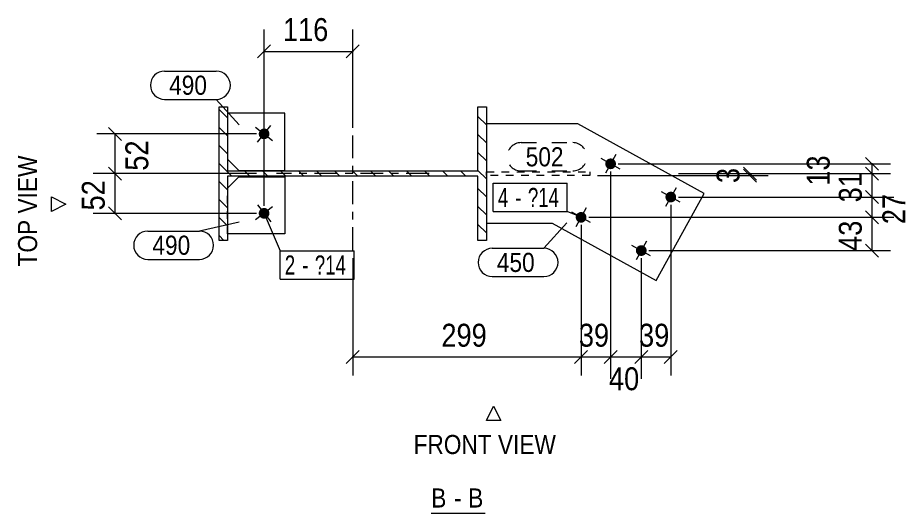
# Model space of a CAD drawing. Header units: millimetres. Extents: x 2 to 825, y 1 to 579.
# Drawn here: x 460.7 to 576.9, y 429.7 to 494.6 of the extents above; entities that cross this region are included whole.
import ezdxf

# ---------------------------------------------------------------- set-up
doc = ezdxf.new("R2010")
doc.units = ezdxf.units.MM
for name, pattern in [('XKITLINE00', [0]), ('XKITLINE01', [4, 1, -1, 1, -1]), ('XKITLINE02', [4, 2, -2]), ('XKITLINE03', [6, 3, -1, 1, -1])]:
    doc.linetypes.add(name, pattern=pattern)
for name, color, linetype, lineweight in [('Bolt', 3, 'Continuous', 0), ('BoltMark', 7, 'Continuous', 0), ('Dimensions', 7, 'Continuous', 0), ('OtherObjectType', 7, 'Continuous', 0), ('Part', 2, 'Continuous', 0), ('PartMark', 7, 'Continuous', 0)]:
    doc.layers.add(name, color=color, linetype=linetype, lineweight=lineweight)
doc.styles.add('ARIAL', font='ARIAL.TTF')
doc.styles.add('ARIAL_NARROW', font='ARIALN.TTF')

# ---------------------------------------------------------------- blocks, each defined once
blk = doc.blocks.new('*A2')
at = {"layer": 'Part', "color": 7, "linetype": 'XKITLINE00', "lineweight": 0}
for p, q in [((488.19, 481.45), (487.09, 482.55)), ((522.09, 482.91), (522.09, 482.91)), ((522.09, 482.91), (522.09, 482.91)), ((522.09, 480.55), (520.99, 481.65)), ((488.19, 479.1), (487.09, 480.2)), ((522.09, 478.2), (520.99, 479.3)), ((488.19, 476.74), (487.09, 477.84)), ((522.09, 475.84), (520.99, 476.94)), ((488.76, 473.81), (487.09, 475.48)), ((491.11, 473.81), (490.41, 474.51)), ((493.47, 473.81), (492.77, 474.51)), ((495.83, 473.81), (495.13, 474.51)), ((498.18, 473.81), (497.48, 474.51)), ((500.54, 473.81), (499.84, 474.51)), ((502.9, 473.81), (502.2, 474.51)), ((505.26, 473.81), (504.56, 474.51)), ((507.61, 473.81), (506.91, 474.51)), ((509.97, 473.81), (509.27, 474.51)), ((512.33, 473.81), (511.63, 474.51)), ((514.69, 473.81), (513.99, 474.51)), ((517.04, 473.81), (516.34, 474.51)), ((519.4, 473.81), (518.7, 474.51)), ((522.09, 473.48), (520.99, 474.58)), ((488.19, 472.02), (487.09, 473.12)), ((522.09, 471.13), (520.99, 472.23)), ((488.19, 469.67), (487.09, 470.77)), ((522.09, 468.77), (520.99, 469.87)), ((488.19, 467.31), (487.09, 468.41)), ((522.09, 466.41), (520.99, 467.51)), ((487.73, 465.41), (487.09, 466.05))]:
    blk.add_line(p, q, dxfattribs=at)
blk = doc.blocks.new('*A65')
at = {"layer": 'Bolt'}
blk.add_hatch(color=3, dxfattribs=at).paths.add_polyline_path([(492.46, 479.82), (492.48, 479.84), (492.5, 479.87), (492.53, 479.89), (492.56, 479.91), (492.58, 479.93), (492.61, 479.95), (492.64, 479.97), (492.67, 479.99), (492.7, 480), (492.73, 480.01), (492.77, 480.03), (492.8, 480.04), (492.83, 480.04), (492.87, 480.05), (492.9, 480.06), (492.93, 480.06), (492.97, 480.06), (493, 480.06), (493.04, 480.06), (493.07, 480.06), (493.11, 480.05), (493.14, 480.05), (493.17, 480.04), (493.21, 480.03), (493.24, 480.02), (493.27, 480), (493.3, 479.99), (493.33, 479.97), (493.36, 479.95), (493.39, 479.94), (493.42, 479.91), (493.44, 479.89), (493.47, 479.87), (493.49, 479.85), (493.52, 479.82), (493.54, 479.79), (493.56, 479.77), (493.58, 479.74), (493.6, 479.71), (493.61, 479.68), (493.63, 479.65), (493.64, 479.62), (493.65, 479.58), (493.66, 479.55), (493.67, 479.52), (493.68, 479.48), (493.68, 479.45), (493.68, 479.41), (493.69, 479.38), (493.69, 479.35), (493.68, 479.31), (493.68, 479.28), (493.68, 479.24), (493.67, 479.21), (493.66, 479.18), (493.65, 479.14), (493.64, 479.11), (493.63, 479.08), (493.61, 479.05), (493.6, 479.02), (493.58, 478.99), (493.56, 478.96), (493.54, 478.93), (493.52, 478.91), (493.49, 478.88), (493.47, 478.86), (493.44, 478.83), (493.42, 478.81), (493.39, 478.79), (493.36, 478.77), (493.33, 478.75), (493.3, 478.74), (493.27, 478.72), (493.24, 478.71), (493.21, 478.7), (493.17, 478.69), (493.14, 478.68), (493.11, 478.67), (493.07, 478.67), (493.04, 478.66), (493.01, 478.66), (492.97, 478.66), (492.94, 478.66), (492.9, 478.67), (492.87, 478.67), (492.83, 478.68), (492.8, 478.69), (492.77, 478.7), (492.74, 478.71), (492.7, 478.72), (492.67, 478.74), (492.64, 478.75), (492.61, 478.77), (492.58, 478.79), (492.56, 478.81), (492.53, 478.83), (492.51, 478.85), (492.48, 478.88), (492.46, 478.9), (492.44, 478.93), (492.42, 478.96), (492.4, 478.99), (492.38, 479.02), (492.36, 479.05), (492.35, 479.08), (492.33, 479.11), (492.32, 479.14), (492.31, 479.17), (492.3, 479.21), (492.3, 479.24), (492.29, 479.28), (492.29, 479.31), (492.29, 479.34), (492.29, 479.38), (492.29, 479.41), (492.29, 479.45), (492.3, 479.48), (492.3, 479.51), (492.31, 479.55), (492.32, 479.58), (492.33, 479.61), (492.35, 479.64), (492.36, 479.68), (492.38, 479.71), (492.39, 479.74), (492.41, 479.76), (492.43, 479.79)], flags=17)
at = {"layer": 'Bolt', "color": 3, "linetype": 'XKITLINE00', "lineweight": 0}
for p, q in [((491.88, 480.22), (494.09, 478.5)), ((492.13, 478.26), (493.85, 480.47))]:
    blk.add_line(p, q, dxfattribs=at)
blk = doc.blocks.new('*A66')
at = {"layer": 'Bolt'}
blk.add_hatch(color=3, dxfattribs=at).paths.add_polyline_path([(493.56, 469.36), (493.58, 469.34), (493.6, 469.31), (493.61, 469.28), (493.63, 469.24), (493.64, 469.21), (493.65, 469.18), (493.66, 469.15), (493.67, 469.11), (493.68, 469.08), (493.68, 469.05), (493.68, 469.01), (493.69, 468.98), (493.69, 468.94), (493.68, 468.91), (493.68, 468.88), (493.68, 468.84), (493.67, 468.81), (493.66, 468.77), (493.65, 468.74), (493.64, 468.71), (493.63, 468.68), (493.61, 468.65), (493.6, 468.62), (493.58, 468.59), (493.56, 468.56), (493.54, 468.53), (493.52, 468.5), (493.49, 468.48), (493.47, 468.45), (493.44, 468.43), (493.42, 468.41), (493.39, 468.39), (493.36, 468.37), (493.33, 468.35), (493.3, 468.34), (493.27, 468.32), (493.24, 468.31), (493.21, 468.3), (493.17, 468.29), (493.14, 468.28), (493.11, 468.27), (493.07, 468.27), (493.04, 468.26), (493, 468.26), (492.97, 468.26), (492.93, 468.26), (492.9, 468.27), (492.87, 468.27), (492.83, 468.28), (492.8, 468.29), (492.77, 468.3), (492.73, 468.31), (492.7, 468.32), (492.67, 468.34), (492.64, 468.35), (492.61, 468.37), (492.58, 468.39), (492.56, 468.41), (492.53, 468.43), (492.5, 468.46), (492.48, 468.48), (492.46, 468.51), (492.43, 468.53), (492.41, 468.56), (492.39, 468.59), (492.38, 468.62), (492.36, 468.65), (492.35, 468.68), (492.33, 468.71), (492.32, 468.74), (492.31, 468.78), (492.3, 468.81), (492.3, 468.84), (492.29, 468.88), (492.29, 468.91), (492.29, 468.95), (492.29, 468.98), (492.29, 469.01), (492.29, 469.05), (492.3, 469.08), (492.3, 469.12), (492.31, 469.15), (492.32, 469.18), (492.33, 469.22), (492.35, 469.25), (492.36, 469.28), (492.38, 469.31), (492.4, 469.34), (492.42, 469.37), (492.44, 469.39), (492.46, 469.42), (492.48, 469.45), (492.51, 469.47), (492.53, 469.49), (492.56, 469.51), (492.58, 469.54), (492.61, 469.55), (492.64, 469.57), (492.67, 469.59), (492.7, 469.6), (492.74, 469.62), (492.77, 469.63), (492.8, 469.64), (492.83, 469.65), (492.87, 469.65), (492.9, 469.66), (492.94, 469.66), (492.97, 469.66), (493.01, 469.66), (493.04, 469.66), (493.07, 469.66), (493.11, 469.65), (493.14, 469.64), (493.17, 469.64), (493.21, 469.63), (493.24, 469.61), (493.27, 469.6), (493.3, 469.59), (493.33, 469.57), (493.36, 469.55), (493.39, 469.53), (493.42, 469.51), (493.44, 469.49), (493.47, 469.47), (493.49, 469.44), (493.52, 469.42), (493.54, 469.39)], flags=17)
at = {"layer": 'Bolt', "color": 3, "linetype": 'XKITLINE00', "lineweight": 0}
for p, q in [((494.09, 469.82), (491.88, 468.1)), ((492.13, 470.07), (493.85, 467.86))]:
    blk.add_line(p, q, dxfattribs=at)
blk = doc.blocks.new('*A67')
at = {"layer": 'Bolt'}
for points in [[(537.99, 474.85), (537.96, 474.86), (537.94, 474.88), (537.91, 474.91), (537.88, 474.93), (537.86, 474.95), (537.84, 474.98), (537.81, 475), (537.79, 475.03), (537.77, 475.06), (537.75, 475.09), (537.74, 475.12), (537.72, 475.15), (537.71, 475.18), (537.7, 475.21), (537.69, 475.25), (537.68, 475.28), (537.67, 475.31), (537.67, 475.35), (537.66, 475.38), (537.66, 475.42), (537.66, 475.45), (537.66, 475.48), (537.66, 475.52), (537.67, 475.55), (537.68, 475.59), (537.68, 475.62), (537.69, 475.65), (537.7, 475.69), (537.72, 475.72), (537.73, 475.75), (537.75, 475.78), (537.76, 475.81), (537.78, 475.84), (537.8, 475.87), (537.82, 475.89), (537.85, 475.92), (537.87, 475.94), (537.9, 475.97), (537.92, 475.99), (537.95, 476.01), (537.98, 476.03), (538.01, 476.05), (538.04, 476.06), (538.07, 476.08), (538.1, 476.09), (538.13, 476.1), (538.17, 476.11), (538.2, 476.12), (538.23, 476.13), (538.27, 476.13), (538.3, 476.14), (538.34, 476.14), (538.37, 476.14), (538.4, 476.14), (538.44, 476.14), (538.47, 476.13), (538.51, 476.13), (538.54, 476.12), (538.57, 476.11), (538.6, 476.1), (538.64, 476.08), (538.67, 476.07), (538.7, 476.05), (538.73, 476.04), (538.76, 476.02), (538.78, 476), (538.81, 475.98), (538.84, 475.95), (538.86, 475.93), (538.88, 475.9), (538.91, 475.88), (538.93, 475.85), (538.95, 475.82), (538.97, 475.79), (538.98, 475.76), (539, 475.73), (539.01, 475.7), (539.02, 475.67), (539.03, 475.64), (539.04, 475.6), (539.05, 475.57), (539.05, 475.53), (539.06, 475.5), (539.06, 475.47), (539.06, 475.43), (539.06, 475.4), (539.06, 475.36), (539.05, 475.33), (539.04, 475.3), (539.04, 475.26), (539.03, 475.23), (539.02, 475.2), (539, 475.16), (538.99, 475.13), (538.97, 475.1), (538.96, 475.07), (538.94, 475.04), (538.92, 475.02), (538.9, 474.99), (538.87, 474.96), (538.85, 474.94), (538.82, 474.92), (538.8, 474.89), (538.77, 474.87), (538.74, 474.85), (538.71, 474.84), (538.68, 474.82), (538.65, 474.8), (538.62, 474.79), (538.59, 474.78), (538.55, 474.77), (538.52, 474.76), (538.49, 474.75), (538.45, 474.75), (538.42, 474.74), (538.38, 474.74), (538.35, 474.74), (538.32, 474.74), (538.28, 474.75), (538.25, 474.75), (538.21, 474.76), (538.18, 474.76), (538.15, 474.77), (538.12, 474.79), (538.08, 474.8), (538.05, 474.81), (538.02, 474.83)], [(545.87, 470.5), (545.84, 470.52), (545.81, 470.54), (545.79, 470.56), (545.76, 470.58), (545.74, 470.6), (545.71, 470.63), (545.69, 470.66), (545.67, 470.68), (545.65, 470.71), (545.63, 470.74), (545.62, 470.77), (545.6, 470.8), (545.59, 470.83), (545.58, 470.86), (545.57, 470.9), (545.56, 470.93), (545.55, 470.96), (545.55, 471), (545.54, 471.03), (545.54, 471.07), (545.54, 471.1), (545.54, 471.14), (545.54, 471.17), (545.55, 471.2), (545.55, 471.24), (545.56, 471.27), (545.57, 471.3), (545.58, 471.34), (545.6, 471.37), (545.61, 471.4), (545.63, 471.43), (545.64, 471.46), (545.66, 471.49), (545.68, 471.52), (545.7, 471.54), (545.73, 471.57), (545.75, 471.59), (545.78, 471.62), (545.8, 471.64), (545.83, 471.66), (545.86, 471.68), (545.89, 471.7), (545.92, 471.71), (545.95, 471.73), (545.98, 471.74), (546.01, 471.75), (546.05, 471.76), (546.08, 471.77), (546.11, 471.78), (546.15, 471.79), (546.18, 471.79), (546.21, 471.79), (546.25, 471.79), (546.28, 471.79), (546.32, 471.79), (546.35, 471.78), (546.39, 471.78), (546.42, 471.77), (546.45, 471.76), (546.48, 471.75), (546.52, 471.73), (546.55, 471.72), (546.58, 471.7), (546.61, 471.69), (546.64, 471.67), (546.66, 471.65), (546.69, 471.63), (546.72, 471.6), (546.74, 471.58), (546.76, 471.55), (546.79, 471.53), (546.81, 471.5), (546.83, 471.47), (546.84, 471.44), (546.86, 471.41), (546.88, 471.38), (546.89, 471.35), (546.9, 471.32), (546.91, 471.29), (546.92, 471.25), (546.93, 471.22), (546.93, 471.19), (546.94, 471.15), (546.94, 471.12), (546.94, 471.08), (546.94, 471.05), (546.93, 471.01), (546.93, 470.98), (546.92, 470.95), (546.92, 470.91), (546.91, 470.88), (546.9, 470.85), (546.88, 470.82), (546.87, 470.78), (546.85, 470.75), (546.83, 470.72), (546.82, 470.7), (546.8, 470.67), (546.77, 470.64), (546.75, 470.61), (546.73, 470.59), (546.7, 470.57), (546.68, 470.54), (546.65, 470.52), (546.62, 470.5), (546.59, 470.49), (546.56, 470.47), (546.53, 470.46), (546.5, 470.44), (546.47, 470.43), (546.43, 470.42), (546.4, 470.41), (546.37, 470.4), (546.33, 470.4), (546.3, 470.39), (546.26, 470.39), (546.23, 470.39), (546.2, 470.39), (546.16, 470.4), (546.13, 470.4), (546.09, 470.41), (546.06, 470.42), (546.03, 470.42), (545.99, 470.44), (545.96, 470.45), (545.93, 470.46), (545.9, 470.48)], [(534.13, 467.84), (534.1, 467.86), (534.07, 467.88), (534.04, 467.9), (534.02, 467.93), (533.99, 467.95), (533.97, 467.97), (533.95, 468), (533.93, 468.03), (533.91, 468.06), (533.89, 468.09), (533.87, 468.12), (533.86, 468.15), (533.84, 468.18), (533.83, 468.21), (533.82, 468.24), (533.81, 468.28), (533.81, 468.31), (533.8, 468.34), (533.8, 468.38), (533.79, 468.41), (533.79, 468.45), (533.8, 468.48), (533.8, 468.52), (533.8, 468.55), (533.81, 468.58), (533.82, 468.62), (533.83, 468.65), (533.84, 468.68), (533.85, 468.71), (533.87, 468.75), (533.88, 468.78), (533.9, 468.81), (533.92, 468.83), (533.94, 468.86), (533.96, 468.89), (533.98, 468.91), (534.01, 468.94), (534.03, 468.96), (534.06, 468.98), (534.08, 469.01), (534.11, 469.02), (534.14, 469.04), (534.17, 469.06), (534.2, 469.07), (534.23, 469.09), (534.27, 469.1), (534.3, 469.11), (534.33, 469.12), (534.37, 469.13), (534.4, 469.13), (534.43, 469.13), (534.47, 469.14), (534.5, 469.14), (534.54, 469.14), (534.57, 469.13), (534.61, 469.13), (534.64, 469.12), (534.67, 469.11), (534.71, 469.1), (534.74, 469.09), (534.77, 469.08), (534.8, 469.07), (534.83, 469.05), (534.86, 469.03), (534.89, 469.01), (534.92, 468.99), (534.95, 468.97), (534.97, 468.95), (535, 468.93), (535.02, 468.9), (535.04, 468.87), (535.06, 468.85), (535.08, 468.82), (535.1, 468.79), (535.12, 468.76), (535.13, 468.73), (535.14, 468.7), (535.16, 468.66), (535.17, 468.63), (535.18, 468.6), (535.18, 468.56), (535.19, 468.53), (535.19, 468.5), (535.19, 468.46), (535.19, 468.43), (535.19, 468.39), (535.19, 468.36), (535.18, 468.33), (535.18, 468.29), (535.17, 468.26), (535.16, 468.23), (535.15, 468.19), (535.14, 468.16), (535.12, 468.13), (535.11, 468.1), (535.09, 468.07), (535.07, 468.04), (535.05, 468.01), (535.03, 467.99), (535.01, 467.96), (534.98, 467.94), (534.96, 467.91), (534.93, 467.89), (534.9, 467.87), (534.87, 467.85), (534.85, 467.83), (534.82, 467.82), (534.78, 467.8), (534.75, 467.79), (534.72, 467.78), (534.69, 467.76), (534.65, 467.76), (534.62, 467.75), (534.59, 467.74), (534.55, 467.74), (534.52, 467.74), (534.48, 467.74), (534.45, 467.74), (534.42, 467.74), (534.38, 467.75), (534.35, 467.75), (534.31, 467.76), (534.28, 467.77), (534.25, 467.78), (534.22, 467.79), (534.19, 467.81), (534.16, 467.82)], [(542.01, 463.49), (541.98, 463.51), (541.95, 463.53), (541.92, 463.55), (541.9, 463.58), (541.87, 463.6), (541.85, 463.62), (541.83, 463.65), (541.81, 463.68), (541.79, 463.71), (541.77, 463.74), (541.75, 463.77), (541.74, 463.8), (541.72, 463.83), (541.71, 463.86), (541.7, 463.89), (541.69, 463.93), (541.68, 463.96), (541.68, 463.99), (541.68, 464.03), (541.67, 464.06), (541.67, 464.1), (541.67, 464.13), (541.68, 464.17), (541.68, 464.2), (541.69, 464.23), (541.7, 464.27), (541.71, 464.3), (541.72, 464.33), (541.73, 464.36), (541.74, 464.4), (541.76, 464.43), (541.78, 464.46), (541.8, 464.48), (541.82, 464.51), (541.84, 464.54), (541.86, 464.57), (541.89, 464.59), (541.91, 464.61), (541.94, 464.64), (541.96, 464.66), (541.99, 464.68), (542.02, 464.69), (542.05, 464.71), (542.08, 464.72), (542.11, 464.74), (542.15, 464.75), (542.18, 464.76), (542.21, 464.77), (542.25, 464.78), (542.28, 464.78), (542.31, 464.79), (542.35, 464.79), (542.38, 464.79), (542.42, 464.79), (542.45, 464.78), (542.49, 464.78), (542.52, 464.77), (542.55, 464.76), (542.59, 464.76), (542.62, 464.74), (542.65, 464.73), (542.68, 464.72), (542.71, 464.7), (542.74, 464.68), (542.77, 464.66), (542.8, 464.64), (542.82, 464.62), (542.85, 464.6), (542.87, 464.58), (542.9, 464.55), (542.92, 464.52), (542.94, 464.5), (542.96, 464.47), (542.98, 464.44), (543, 464.41), (543.01, 464.38), (543.02, 464.35), (543.04, 464.31), (543.05, 464.28), (543.05, 464.25), (543.06, 464.22), (543.07, 464.18), (543.07, 464.15), (543.07, 464.11), (543.07, 464.08), (543.07, 464.04), (543.07, 464.01), (543.06, 463.98), (543.06, 463.94), (543.05, 463.91), (543.04, 463.88), (543.03, 463.84), (543.02, 463.81), (543, 463.78), (542.99, 463.75), (542.97, 463.72), (542.95, 463.69), (542.93, 463.66), (542.91, 463.64), (542.89, 463.61), (542.86, 463.59), (542.84, 463.56), (542.81, 463.54), (542.78, 463.52), (542.75, 463.5), (542.73, 463.48), (542.69, 463.47), (542.66, 463.45), (542.63, 463.44), (542.6, 463.43), (542.57, 463.42), (542.53, 463.41), (542.5, 463.4), (542.47, 463.39), (542.43, 463.39), (542.4, 463.39), (542.36, 463.39), (542.33, 463.39), (542.3, 463.39), (542.26, 463.4), (542.23, 463.4), (542.19, 463.41), (542.16, 463.42), (542.13, 463.43), (542.1, 463.44), (542.07, 463.46), (542.04, 463.48)]]:
    blk.add_hatch(color=3, dxfattribs=at).paths.add_polyline_path(points, flags=17)
at = {"layer": 'Bolt', "color": 3, "linetype": 'XKITLINE00', "lineweight": 0}
for p, q in [((539.04, 476.67), (537.68, 474.22)), ((539.59, 474.76), (537.13, 476.12)), ((546.92, 472.32), (545.56, 469.87)), ((547.47, 470.42), (545.01, 471.77)), ((535.17, 469.66), (533.82, 467.21)), ((535.72, 467.76), (533.27, 469.11)), ((543.05, 465.31), (541.7, 462.86)), ((543.6, 463.41), (541.15, 464.76))]:
    blk.add_line(p, q, dxfattribs=at)
blk = doc.blocks.new('*A68')
at = {"layer": 'Part', "color": 7, "linetype": 'XKITLINE03', "lineweight": 0}
for p, q in [((504.59, 464.16), (504.59, 484.16)), ((514.59, 474.16), (494.59, 474.16))]:
    blk.add_line(p, q, dxfattribs=at)
at = {"layer": 'Part', "color": 2, "linetype": 'XKITLINE00', "lineweight": 0}
for p, q in [((487.09, 465.41), (487.09, 482.91)), ((487.09, 482.91), (488.19, 482.91)), ((488.19, 482.91), (488.19, 474.51)), ((520.99, 474.51), (520.99, 482.91)), ((520.99, 482.91), (522.09, 482.91)), ((522.09, 482.91), (522.09, 465.41)), ((488.19, 474.51), (520.99, 474.51)), ((520.99, 473.81), (488.19, 473.81)), ((488.19, 473.81), (488.19, 465.41)), ((520.99, 465.41), (520.99, 473.81)), ((488.19, 465.41), (487.09, 465.41)), ((522.09, 465.41), (520.99, 465.41))]:
    blk.add_line(p, q, dxfattribs=at)
blk = doc.blocks.new('*A69')
at = {"layer": 'Part', "color": 2, "linetype": 'XKITLINE00', "lineweight": 0}
for p, q in [((495.69, 482.06), (488.19, 482.06)), ((495.69, 474.56), (495.69, 482.06)), ((488.19, 476.06), (489.69, 474.56)), ((489.69, 474.56), (495.69, 474.56))]:
    blk.add_line(p, q, dxfattribs=at)
at = {"layer": 'Part', "color": 7, "linetype": 'XKITLINE01', "lineweight": 0}
blk.add_line((488.19, 482.06), (488.19, 476.06), dxfattribs=at)
blk = doc.blocks.new('*A70')
at = {"layer": 'Part', "color": 2, "linetype": 'XKITLINE00', "lineweight": 0}
for p, q in [((488.19, 472.26), (489.69, 473.76)), ((489.69, 473.76), (495.69, 473.76)), ((495.69, 473.76), (495.69, 466.26)), ((495.69, 466.26), (488.19, 466.26))]:
    blk.add_line(p, q, dxfattribs=at)
at = {"layer": 'Part', "color": 7, "linetype": 'XKITLINE01', "lineweight": 0}
blk.add_line((488.19, 466.26), (488.19, 472.26), dxfattribs=at)
blk = doc.blocks.new('*A71')
at = {"layer": 'Part', "color": 7, "linetype": 'XKITLINE01', "lineweight": 0}
for p, q in [((522.09, 473.91), (522.09, 474.41)), ((522.09, 474.41), (522.09, 474.41)), ((522.09, 474.41), (535.65, 474.41)), ((535.65, 474.41), (535.65, 473.91)), ((535.65, 473.91), (522.09, 473.91))]:
    blk.add_line(p, q, dxfattribs=at)
blk = doc.blocks.new('*A72')
at = {"layer": 'Part', "color": 2, "linetype": 'XKITLINE00', "lineweight": 0}
for p, q in [((534.07, 480.66), (522.09, 480.66)), ((550.6, 471.54), (534.07, 480.66)), ((544.32, 460.16), (550.6, 471.54)), ((522.09, 467.66), (530.72, 467.66)), ((530.72, 467.66), (544.32, 460.16))]:
    blk.add_line(p, q, dxfattribs=at)
at = {"layer": 'Part', "color": 7, "linetype": 'XKITLINE01', "lineweight": 0}
blk.add_line((522.09, 480.66), (522.09, 467.66), dxfattribs=at)
blk = doc.blocks.new('*A218')
at = {"layer": 'Dimensions', "color": 7, "linetype": 'XKITLINE00', "lineweight": 0}
for p, q in [((491.99, 474.16), (470.62, 474.16)), ((472.62, 475.01), (474.32, 473.31)), ((473.47, 468.96), (473.47, 474.16)), ((472.62, 469.81), (474.32, 468.11)), ((491.99, 468.96), (470.62, 468.96))]:
    blk.add_line(p, q, dxfattribs=at)
at = {"layer": 'Dimensions', "color": 3}
for p in [(473.47, 474.16), (473.47, 468.96)]:
    blk.add_point(p, dxfattribs=at)
at = {"layer": 'Dimensions', "color": 3, "style": 'ARIAL', "width": 0.85}
blk.add_text('52', height=3, rotation=90.0002, dxfattribs=at).set_placement((472.12, 469.34))
blk = doc.blocks.new('*A219')
at = {"layer": 'Dimensions', "color": 7, "linetype": 'XKITLINE00', "lineweight": 0}
for p, q in [((472.62, 480.21), (474.32, 478.51)), ((491.99, 479.36), (471.07, 479.36)), ((473.47, 474.16), (473.47, 479.36)), ((491.99, 474.16), (471.07, 474.16)), ((472.62, 475.01), (474.32, 473.31))]:
    blk.add_line(p, q, dxfattribs=at)
at = {"layer": 'Dimensions', "color": 3}
for p in [(473.47, 479.36), (473.47, 474.16)]:
    blk.add_point(p, dxfattribs=at)
at = {"layer": 'Dimensions', "color": 3, "style": 'ARIAL', "width": 0.85}
blk.add_text('52', height=3, rotation=90.0002, dxfattribs=at).set_placement((477.82, 474.54))
blk = doc.blocks.new('*A220')
at = {"layer": 'Dimensions', "color": 7, "linetype": 'XKITLINE00', "lineweight": 0}
for p, q in [((535.49, 468.44), (574.99, 468.44)), ((571.74, 469.29), (573.44, 467.59)), ((572.59, 464.09), (572.59, 468.44)), ((571.74, 464.94), (573.44, 463.24)), ((543.37, 464.09), (574.99, 464.09))]:
    blk.add_line(p, q, dxfattribs=at)
at = {"layer": 'Dimensions', "color": 3}
for p in [(572.59, 468.44), (572.59, 464.09)]:
    blk.add_point(p, dxfattribs=at)
at = {"layer": 'Dimensions', "color": 3, "style": 'ARIAL', "width": 0.85}
blk.add_text('43', height=3, rotation=90.0002, dxfattribs=at).set_placement((571.24, 464.04))
blk = doc.blocks.new('*A221')
at = {"layer": 'Dimensions', "color": 7, "linetype": 'XKITLINE00', "lineweight": 0}
for p, q in [((571.74, 471.94), (573.44, 470.24)), ((547.24, 471.09), (575.44, 471.09)), ((572.59, 468.44), (572.59, 471.09)), ((535.49, 468.44), (575.44, 468.44)), ((571.74, 469.29), (573.44, 467.59))]:
    blk.add_line(p, q, dxfattribs=at)
at = {"layer": 'Dimensions', "color": 3}
for p in [(572.59, 471.09), (572.59, 468.44)]:
    blk.add_point(p, dxfattribs=at)
at = {"layer": 'Dimensions', "color": 3, "style": 'ARIAL', "width": 0.85}
blk.add_text('27', height=3, rotation=90.0002, dxfattribs=at).set_placement((576.94, 467.54))
blk = doc.blocks.new('*A222')
at = {"layer": 'Dimensions', "color": 7, "linetype": 'XKITLINE00', "lineweight": 0}
for p, q in [((547.24, 474.16), (574.99, 474.16)), ((571.74, 475.01), (573.44, 473.31)), ((572.59, 471.09), (572.59, 474.16)), ((571.74, 471.94), (573.44, 470.24)), ((547.24, 471.09), (574.99, 471.09))]:
    blk.add_line(p, q, dxfattribs=at)
at = {"layer": 'Dimensions', "color": 3}
for p in [(572.59, 474.16), (572.59, 471.09)]:
    blk.add_point(p, dxfattribs=at)
at = {"layer": 'Dimensions', "color": 3, "style": 'ARIAL', "width": 0.85}
blk.add_text('31', height=3, rotation=90.0002, dxfattribs=at).set_placement((571.24, 470.4))
blk = doc.blocks.new('*A223')
at = {"layer": 'Dimensions', "color": 7, "linetype": 'XKITLINE00', "lineweight": 0}
for p, q in [((539.36, 475.44), (574.99, 475.44)), ((571.74, 476.29), (573.44, 474.59)), ((572.59, 474.16), (572.59, 475.44)), ((547.24, 474.16), (574.99, 474.16)), ((571.74, 475.01), (573.44, 473.31))]:
    blk.add_line(p, q, dxfattribs=at)
at = {"layer": 'Dimensions', "color": 3}
for p in [(572.59, 475.44), (572.59, 474.16)]:
    blk.add_point(p, dxfattribs=at)
at = {"layer": 'Dimensions', "color": 3, "style": 'ARIAL', "width": 0.85}
blk.add_text('13', height=3, rotation=90.0002, dxfattribs=at).set_placement((567.04, 472.58))
blk = doc.blocks.new('*A224')
at = {"layer": 'Dimensions', "color": 7, "linetype": 'XKITLINE00', "lineweight": 0}
for p, q in [((547.24, 474.16), (558.99, 474.16)), ((555.74, 475.01), (557.44, 473.31)), ((555.74, 474.76), (557.44, 473.06)), ((556.59, 473.91), (556.59, 474.16)), ((536.65, 473.91), (558.99, 473.91))]:
    blk.add_line(p, q, dxfattribs=at)
at = {"layer": 'Dimensions', "color": 3}
for p in [(556.59, 474.16), (556.59, 473.91)]:
    blk.add_point(p, dxfattribs=at)
at = {"layer": 'Dimensions', "color": 3, "style": 'ARIAL', "width": 0.85}
blk.add_text('3', height=3, rotation=90.0002, dxfattribs=at).set_placement((555.24, 472.92))
blk = doc.blocks.new('*A225')
at = {"layer": 'Dimensions', "color": 7, "linetype": 'XKITLINE00', "lineweight": 0}
for p, q in [((534.49, 467.44), (534.49, 447.76)), ((504.59, 463.09), (504.59, 447.76)), ((505.44, 451.01), (503.74, 449.31)), ((535.34, 451.01), (533.65, 449.31)), ((504.59, 450.16), (534.49, 450.16))]:
    blk.add_line(p, q, dxfattribs=at)
at = {"layer": 'Dimensions', "color": 3}
for p in [(504.59, 450.16), (534.49, 450.16)]:
    blk.add_point(p, dxfattribs=at)
at = {"layer": 'Dimensions', "color": 3, "style": 'ARIAL', "width": 0.85}
blk.add_text('299', height=3, dxfattribs=at).set_placement((516.2, 451.51))
blk = doc.blocks.new('*A226')
at = {"layer": 'Dimensions', "color": 7, "linetype": 'XKITLINE00', "lineweight": 0}
for p, q in [((538.36, 474.44), (538.36, 447.76)), ((534.49, 467.44), (534.49, 447.76)), ((535.34, 451.01), (533.65, 449.31)), ((539.21, 451.01), (537.51, 449.31)), ((534.49, 450.16), (538.36, 450.16))]:
    blk.add_line(p, q, dxfattribs=at)
at = {"layer": 'Dimensions', "color": 3}
for p in [(534.49, 450.16), (538.36, 450.16)]:
    blk.add_point(p, dxfattribs=at)
at = {"layer": 'Dimensions', "color": 3, "style": 'ARIAL', "width": 0.85}
blk.add_text('39', height=3, dxfattribs=at).set_placement((534.2, 451.51))
blk = doc.blocks.new('*A227')
at = {"layer": 'Dimensions', "color": 7, "linetype": 'XKITLINE00', "lineweight": 0}
for p, q in [((538.36, 474.44), (538.36, 447.31)), ((542.37, 463.09), (542.37, 447.31)), ((539.21, 451.01), (537.51, 449.31)), ((543.22, 451.01), (541.52, 449.31)), ((538.36, 450.16), (542.37, 450.16))]:
    blk.add_line(p, q, dxfattribs=at)
at = {"layer": 'Dimensions', "color": 3}
for p in [(538.36, 450.16), (542.37, 450.16)]:
    blk.add_point(p, dxfattribs=at)
at = {"layer": 'Dimensions', "color": 3, "style": 'ARIAL', "width": 0.85}
blk.add_text('40', height=3, dxfattribs=at).set_placement((538.14, 445.81))
blk = doc.blocks.new('*A228')
at = {"layer": 'Dimensions', "color": 7, "linetype": 'XKITLINE00', "lineweight": 0}
for p, q in [((546.24, 470.09), (546.24, 447.76)), ((542.37, 463.09), (542.37, 447.76)), ((543.22, 451.01), (541.52, 449.31)), ((547.09, 451.01), (545.39, 449.31)), ((542.37, 450.16), (546.24, 450.16))]:
    blk.add_line(p, q, dxfattribs=at)
at = {"layer": 'Dimensions', "color": 3}
for p in [(542.37, 450.16), (546.24, 450.16)]:
    blk.add_point(p, dxfattribs=at)
at = {"layer": 'Dimensions', "color": 3, "style": 'ARIAL', "width": 0.85}
blk.add_text('39', height=3, dxfattribs=at).set_placement((542.08, 451.51))
blk = doc.blocks.new('*A229')
at = {"layer": 'Dimensions', "color": 7, "linetype": 'XKITLINE00', "lineweight": 0}
for p, q in [((492.99, 469.96), (492.99, 493.01)), ((504.59, 480.36), (504.59, 493.01)), ((493.84, 491.01), (492.14, 489.31)), ((505.44, 491.01), (503.74, 489.31)), ((492.99, 490.16), (504.59, 490.16))]:
    blk.add_line(p, q, dxfattribs=at)
at = {"layer": 'Dimensions', "color": 3}
for p in [(492.99, 490.16), (504.59, 490.16)]:
    blk.add_point(p, dxfattribs=at)
at = {"layer": 'Dimensions', "color": 3, "style": 'ARIAL', "width": 0.85}
blk.add_text('116', height=3, dxfattribs=at).set_placement((495.45, 491.51))
blk = doc.blocks.new('*A230')
at = {"layer": 'BoltMark', "color": 7, "linetype": 'XKITLINE00', "lineweight": 0}
for p, q in [((492.99, 468.96), (495.1, 464.05)), ((495.1, 464.05), (504.79, 464.05)), ((495.1, 460.35), (495.1, 464.05)), ((504.79, 460.35), (504.79, 464.05)), ((495.1, 460.35), (504.79, 460.35))]:
    blk.add_line(p, q, dxfattribs=at)
at = {"layer": 'BoltMark', "color": 3, "style": 'ARIAL_NARROW', "width": 0.85}
for s, p in [('2', (495.7, 460.95)), ('?14', (499.63, 460.95)), ('-', (497.97, 460.95))]:
    blk.add_text(s, height=2.5, dxfattribs=at).set_placement(p)
blk = doc.blocks.new('*A231')
at = {"layer": 'BoltMark', "color": 7, "linetype": 'XKITLINE00', "lineweight": 0}
for p, q in [((523, 472.89), (532.69, 472.89)), ((523, 469.19), (523, 472.89)), ((532.69, 469.19), (532.69, 472.89)), ((523, 469.19), (532.69, 469.19)), ((534.49, 468.44), (532.69, 469.19))]:
    blk.add_line(p, q, dxfattribs=at)
at = {"layer": 'BoltMark', "color": 3, "style": 'ARIAL_NARROW', "width": 0.85}
for s, p in [('4', (523.6, 469.79)), ('?14', (527.53, 469.79)), ('-', (525.87, 469.79))]:
    blk.add_text(s, height=2.5, dxfattribs=at).set_placement(p)
blk = doc.blocks.new('*A232')
at = {"layer": 'PartMark', "color": 7, "linetype": 'XKITLINE00', "lineweight": 0}
for p, q in [((532.62, 467.74), (529.62, 464.39)), ((522.86, 464.39), (529.62, 464.39)), ((522.86, 460.69), (529.62, 460.69))]:
    blk.add_line(p, q, dxfattribs=at)
for centre, start, end in [((522.86, 462.54), 90, 270), ((529.62, 462.54), 270, 90)]:
    blk.add_arc(centre, 1.85, start, end, dxfattribs=at)
at = {"layer": 'PartMark', "color": 3, "style": 'ARIAL', "width": 0.85}
blk.add_text('450', height=2.5, dxfattribs=at).set_placement((523.46, 461.29))
blk = doc.blocks.new('*A233')
at = {"layer": 'PartMark', "color": 7, "linetype": 'XKITLINE02', "lineweight": 0}
for p, q in [((526.64, 478.21), (533.4, 478.21)), ((526.64, 474.51), (533.4, 474.51))]:
    blk.add_line(p, q, dxfattribs=at)
for centre, start, end in [((526.64, 476.36), 90, 270), ((533.4, 476.36), 270, 90)]:
    blk.add_arc(centre, 1.85, start, end, dxfattribs=at)
at = {"layer": 'PartMark', "color": 3, "style": 'ARIAL', "width": 0.85}
blk.add_text('502', height=2.5, dxfattribs=at).set_placement((527.24, 475.11))
blk = doc.blocks.new('*A234')
at = {"layer": 'PartMark', "color": 7, "linetype": 'XKITLINE00', "lineweight": 0}
for p, q in [((489.72, 467.79), (484.52, 466.64)), ((477.76, 466.64), (484.52, 466.64)), ((477.76, 462.94), (484.52, 462.94))]:
    blk.add_line(p, q, dxfattribs=at)
for centre, start, end in [((477.76, 464.79), 90, 270), ((484.52, 464.79), 270, 90)]:
    blk.add_arc(centre, 1.85, start, end, dxfattribs=at)
at = {"layer": 'PartMark', "color": 3, "style": 'ARIAL', "width": 0.85}
blk.add_text('490', height=2.5, dxfattribs=at).set_placement((478.36, 463.54))
blk = doc.blocks.new('*A235')
at = {"layer": 'PartMark', "color": 7, "linetype": 'XKITLINE00', "lineweight": 0}
for p, q in [((479.95, 487.58), (486.72, 487.58)), ((479.95, 483.88), (486.72, 483.88)), ((489.72, 480.53), (486.72, 483.88))]:
    blk.add_line(p, q, dxfattribs=at)
for centre, start, end in [((479.95, 485.73), 90, 270), ((486.72, 485.73), 270, 90)]:
    blk.add_arc(centre, 1.85, start, end, dxfattribs=at)
at = {"layer": 'PartMark', "color": 3, "style": 'ARIAL', "width": 0.85}
blk.add_text('490', height=2.5, dxfattribs=at).set_placement((480.55, 484.48))
blk = doc.blocks.new('*A236')
at = {"layer": 'OtherObjectType', "color": 7, "linetype": 'XKITLINE00', "lineweight": 0}
for p, q in [((465.14, 469.22), (465.14, 471.1)), ((465.14, 471.1), (467.02, 470.16)), ((467.02, 470.16), (465.14, 469.22)), ((467.02, 470.16), (467.02, 470.16)), ((522.09, 441.84), (523.03, 443.71)), ((523.03, 443.71), (523.97, 441.84)), ((523.03, 443.71), (523.03, 443.71)), ((523.97, 441.84), (522.09, 441.84)), ((514.87, 429.71), (521.93, 429.71))]:
    blk.add_line(p, q, dxfattribs=at)
at = {"layer": 'OtherObjectType', "color": 7, "style": 'ARIAL', "width": 0.85}
blk.add_text('TOP VIEW', height=2.5, rotation=90, dxfattribs=at).set_placement((463.27, 462.01))
for s, p in [('FRONT VIEW', (512.56, 437.46)), ('B', (514.87, 430.46)), ('B', (519.71, 430.46)), ('-', (517.85, 430.46))]:
    blk.add_text(s, height=2.5, dxfattribs=at).set_placement(p)

msp = doc.modelspace()

# ---------------------------------------------------------------- block references
at = {"lineweight": 0}
for name in ['*A229', '*A235', '*A68', '*A2', '*A69', '*A219', '*A65', '*A72', '*A233', '*A67', '*A223', '*A218', '*A71', '*A226', '*A224', '*A227', '*A222', '*A70', '*A231', '*A221', '*A66', '*A228', '*A230', '*A220', '*A234', '*A225', '*A232']:
    msp.add_blockref(name, (0, 0), dxfattribs=at)
at = {"layer": 'OtherObjectType', "lineweight": 0}
msp.add_blockref('*A236', (0, 0), dxfattribs=at)

doc.saveas('drawing.dxf')
